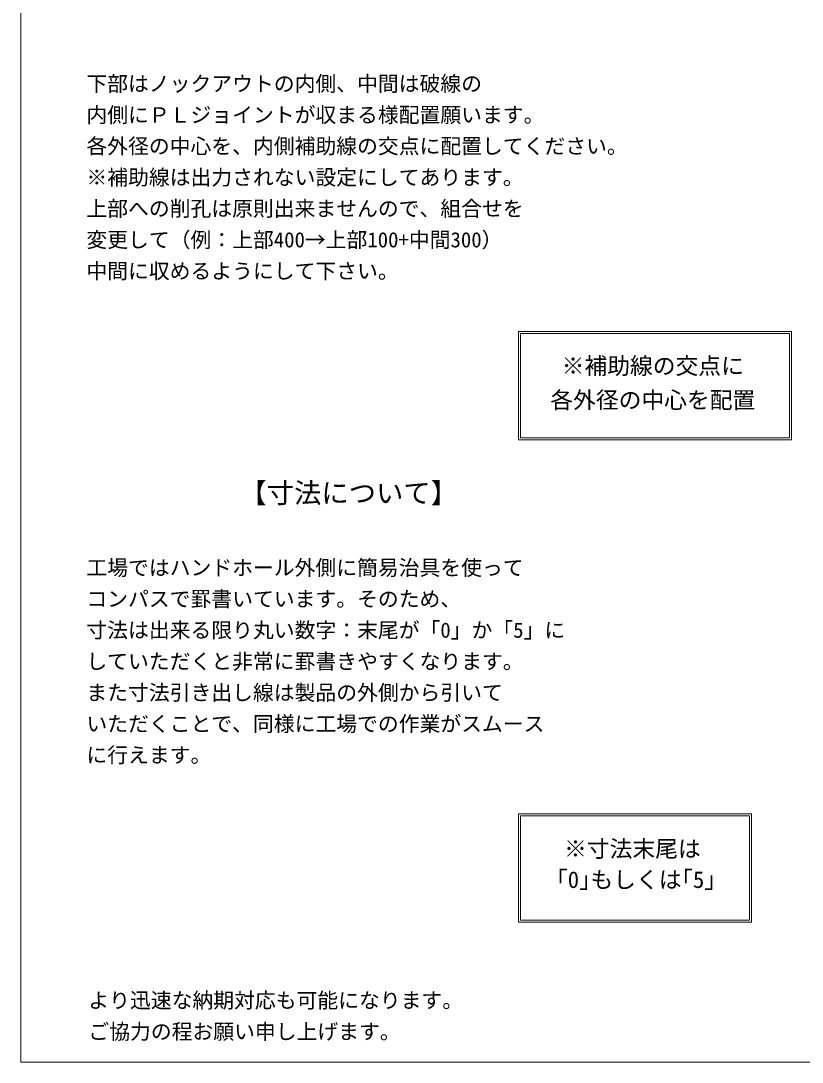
# Model space of a CAD drawing. Units: millimetres, scale not verified. Extents: x -4890 to 18490, y -2296 to 2296.
# Drawn here: x -4890 to -2944, y -1979 to 614 of the extents above; entities that cross this region are included whole.
import ezdxf
from ezdxf.enums import TextEntityAlignment as Align

# ---------------------------------------------------------------- set-up
doc = ezdxf.new("R2010")
doc.units = ezdxf.units.MM
doc.header["$LTSCALE"] = 10
for name, color, linetype, lineweight in [('0-2_waku', 7, 'Continuous', 18), ('0-8_uchigawa', 6, 'Continuous', 18), ('0-D_文字１', 7, 'Continuous', 18)]:
    doc.layers.add(name, color=color, linetype=linetype, lineweight=lineweight)
doc.styles.add('ＭＳ ゴシック', font='')
doc.styles.get('ＭＳ ゴシック').set_extended_font_data('MS Gothic')

msp = doc.modelspace()

# ---------------------------------------------------------------- linework, layer by layer
at = {"layer": '0-2_waku'}
for p, q in [((-4890, 2295.96), (-4890, -1979.04)), ((-4890, -1979.04), (-1830, -1979.04)), ((-4890, -1979.04), (-1830, -1979.04)), ((-4890, -1979.04), (-1830, -1979.04)), ((-4890, -1979.04), (-1830, -1979.04))]:
    msp.add_line(p, q, dxfattribs=at)
at = {"layer": '0-8_uchigawa'}
for p, q in [((-3650.47, -429.52), (-3650.47, -159.52)), ((-3650.47, -159.52), (-2970.47, -159.52)), ((-3645.47, -424.52), (-3645.47, -164.52)), ((-3645.47, -164.52), (-2975.47, -164.52)), ((-2975.47, -424.52), (-2975.47, -164.52)), ((-2970.47, -429.52), (-2970.47, -159.52)), ((-3650.47, -429.52), (-2970.47, -429.52)), ((-3645.47, -424.52), (-2975.47, -424.52)), ((-3650.47, -1360.74), (-3070.47, -1360.74)), ((-3650.47, -1630.74), (-3650.47, -1360.74)), ((-3645.47, -1365.74), (-3075.47, -1365.74)), ((-3645.47, -1625.74), (-3645.47, -1365.74)), ((-3075.47, -1625.74), (-3075.47, -1365.74)), ((-3070.47, -1630.74), (-3070.47, -1360.74)), ((-3650.47, -1630.74), (-3070.47, -1630.74)), ((-3645.47, -1625.74), (-3075.47, -1625.74))]:
    msp.add_line(p, q, dxfattribs=at)

# ---------------------------------------------------------------- texts
at = {"layer": '0-D_文字１', "style": 'ＭＳ ゴシック'}
for s, height, p in [('下部はノックアウトの内側、中間は破線の', 38.01, (-4726.7, 427.44)), ('内側にＰＬジョイントが収まる様配置願います。', 38.01, (-4726.7, 349.68)), ('各外径の中心を、内側補助線の交点に配置してください。', 38.01, (-4726.7, 271.92)), ('※補助線は出力されない設定にしてあります。', 38.01, (-4726.7, 194.16)), ('上部への削孔は原則出来ませんので、組合せを', 38.01, (-4726.7, 116.4)), ('変更して（例：上部400→上部100+中間300）', 38.01, (-4726.7, 38.64)), ('中間に収めるようにして下さい。', 38.01, (-4726.7, -39.12)), (' ※補助線の交点に', 41.57, (-3571.37, -278.16)), ('各外径の中心を配置', 41.57, (-3571.37, -363.21)), ('【寸法について】', 49.88, (-4345.66, -601.36)), ('工場ではハンドホール外側に簡易治具を使って', 38.01, (-4726.7, -778)), ('コンパスで罫書いています。そのため、', 38.01, (-4726.7, -855.76)), ('寸法は出来る限り丸い数字：末尾が「0」か「5」に', 38.01, (-4726.7, -933.52)), ('していただくと非常に罫書きやすくなります。', 38.01, (-4726.7, -1011.28)), ('また寸法引き出し線は製品の外側から引いて', 38.01, (-4726.7, -1089.04)), ('いただくことで、同様に工場での作業がスムース', 38.01, (-4726.7, -1166.8)), ('に行えます。', 38.01, (-4726.7, -1244.56)), ('※寸法末尾は', 41.57, (-3537.17, -1480.75)), ('「0｣もしくは｢5｣', 41.57, (-3584.78, -1557.77)), ('より迅速な納期対応も可能になります。\u3000', 38.01, (-4721.86, -1855.45)), ('ご協力の程お願い申し上げます。', 38.01, (-4721.86, -1933.21))]:
    msp.add_text(s, height=height, dxfattribs=at).set_placement(p, align=Align.BOTTOM_LEFT)

doc.saveas('drawing.dxf')
